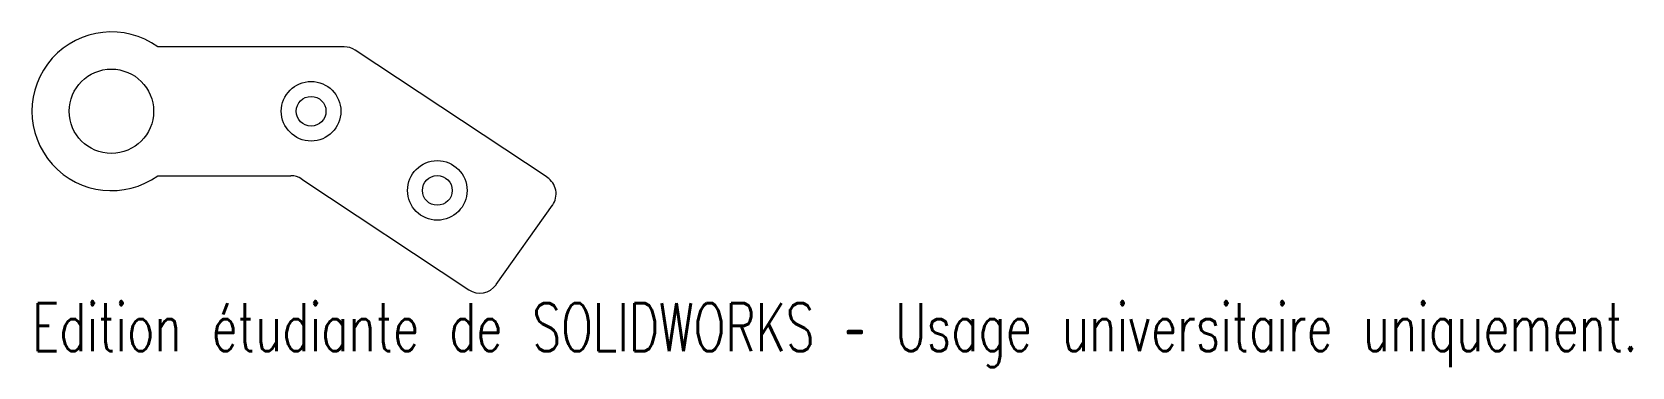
# Model space of a CAD drawing. Header units: millimetres. Extents: x -29 to 132, y -27 to 7.
import ezdxf

# ---------------------------------------------------------------- set-up
doc = ezdxf.new("R2010")
doc.units = ezdxf.units.MM
doc.styles.add('SLDTEXTSTYLE0', font='TXT', dxfattribs={"width": 0.7, "bigfont": 'bigfont'})

msp = doc.modelspace()

# ---------------------------------------------------------------- linework, layer by layer
at = {"color": 7, "linetype": 'Continuous', "lineweight": 15}
for p, q in [((2.06, 5.66), (-16.71, 5.66)), ((22.5, -7.5), (3.17, 5.32)), ((-16.71, -7.34), (-3.32, -7.34)), ((-2.21, -7.68), (14.6, -18.83)), ((17.34, -18.32), (23.02, -10.32))]:
    msp.add_line(p, q, dxfattribs=at)
for centre, radius in [((-21.38, -0.84), 4.25), ((-1.28, -0.84), 3), ((-1.28, -0.84), 1.5), ((11.43, -8.82), 3), ((11.43, -8.82), 1.5)]:
    msp.add_circle(centre, radius, dxfattribs=at)
for centre, radius, start, end in [((-21.38, -0.84), 8, 54.3409, 305.6591), ((2.06, 3.66), 2, 56.4325, 90), ((-3.32, -9.34), 2, 56.4325, 90), ((21.39, -9.17), 2, 324.6325, 56.4325), ((15.71, -17.17), 2, 236.4325, 324.6325)]:
    msp.add_arc(centre, radius, start, end, dxfattribs=at)

# ---------------------------------------------------------------- texts
at = {"color": 7, "linetype": 'Continuous', "insert": (-29.38, -20.19), "char_height": 4.8336, "attachment_point": 1, "style": 'SLDTEXTSTYLE0'}
msp.add_mtext('Edition étudiante de SOLIDWORKS – Usage universitaire uniquement.', dxfattribs=at)

doc.saveas('drawing.dxf')
